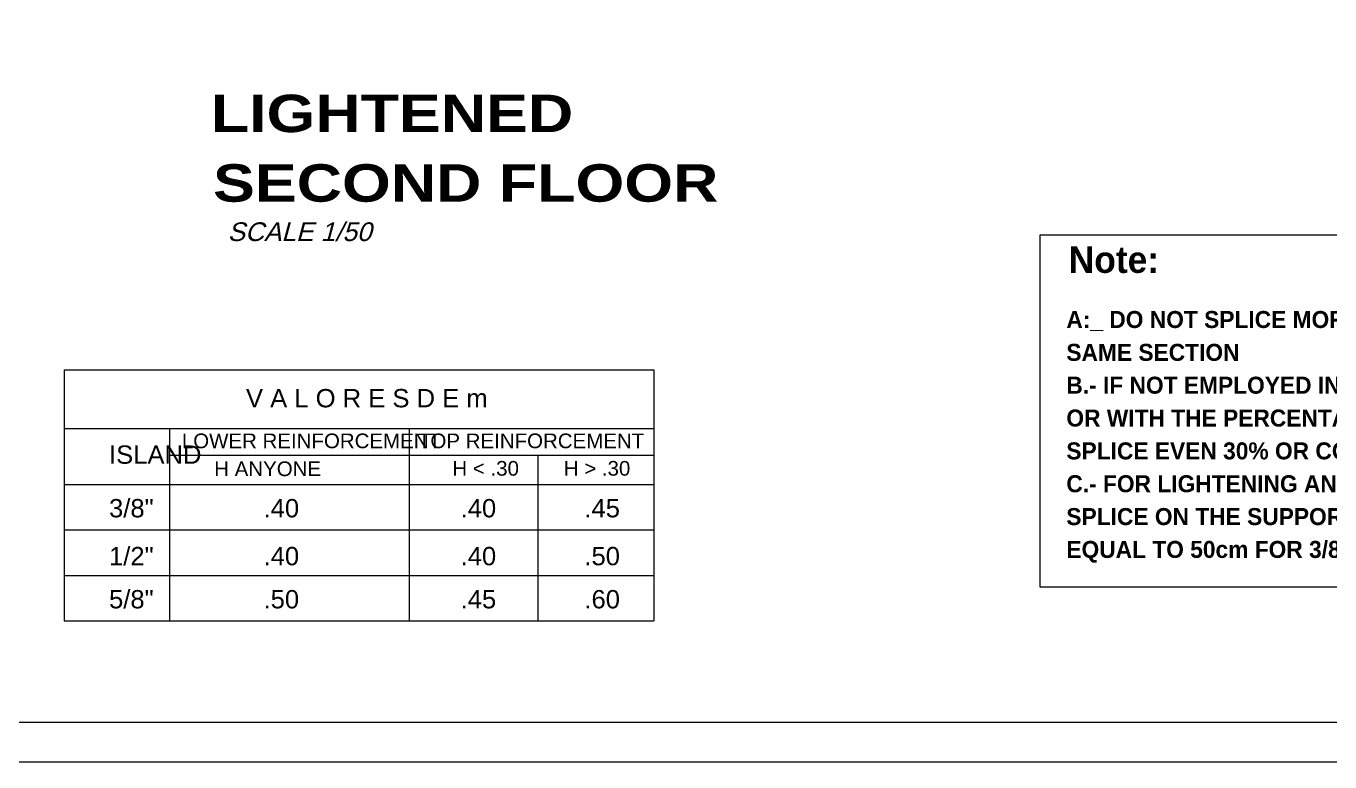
# Model space of a CAD drawing. Header units: millimetres. Extents: x -59 to 123, y 54 to 155.
# Drawn here: x 93.7 to 104.16, y 94.92 to 100.82 of the extents above; entities that cross this region are included whole.
import ezdxf
from ezdxf.enums import TextEntityAlignment as Align

# ---------------------------------------------------------------- set-up
doc = ezdxf.new("R2010")
doc.units = ezdxf.units.MM
doc.layers.get('Defpoints').update_dxf_attribs({"lineweight": 0})
for name, color, linetype, lineweight in [('DET-CORTE', 86, 'Continuous', 50), ('PLUMA 2 NUEVA', 7, 'Continuous', 25), ('TEXTOS', 3, 'Continuous', 0)]:
    doc.layers.add(name, color=color, linetype=linetype, lineweight=lineweight)
doc.layers.add('TEXTO', color=2, linetype='Continuous')
doc.layers.add('TEXTO2', color=3, linetype='Continuous')
doc.styles.add('ARIAL', font='arial.ttf')
doc.styles.add('ARIALNEG', font='arialbd.ttf')
doc.styles.add('LUIS', font='arial.ttf')
doc.styles.get("Standard").update_dxf_attribs({"font": 'arial.ttf'})

msp = doc.modelspace()

# ---------------------------------------------------------------- linework, layer by layer
at = {"layer": 'Defpoints', "lineweight": 5, "ltscale": 0.5}
msp.add_lwpolyline([(78.8336, 94.9209), (123.0836, 94.9209), (123.0836, 124.7036), (78.8336, 124.7036)], close=True, dxfattribs=at)
at = {"layer": 'DET-CORTE', "lineweight": 5, "ltscale": 0.5}
msp.add_lwpolyline([(79.1516, 95.2389), (122.7657, 95.2389), (122.7657, 124.3856), (79.1516, 124.3856)], close=True, dxfattribs=at)
at = {"layer": 'PLUMA 2 NUEVA', "lineweight": 5}
for p, q in [((94.0097, 98.0643), (94.0097, 96.7804)), ((94.0097, 98.0643), (98.7366, 98.0643)), ((98.7366, 98.0643), (98.7366, 96.0508)), ((94.0097, 97.5939), (98.7366, 97.5939)), ((94.8573, 96.7804), (94.8573, 97.5939)), ((96.7744, 97.5939), (96.7744, 96.0508)), ((94.8573, 97.3802), (98.7366, 97.3802)), ((97.806, 97.3802), (97.806, 96.0508)), ((94.0097, 97.2508), (94.0097, 96.0508)), ((94.0097, 97.1452), (98.7366, 97.1452)), ((94.0097, 96.7804), (98.7366, 96.7804)), ((94.8573, 96.0508), (94.8573, 96.7804)), ((94.0097, 96.4156), (98.7366, 96.4156)), ((94.0097, 96.0508), (98.7366, 96.0508))]:
    msp.add_line(p, q, dxfattribs=at)
msp.add_lwpolyline([(101.8338, 99.1457), (109.1974, 99.1457), (109.1974, 96.3214), (101.8338, 96.3214)], close=True, dxfattribs=at)

# ---------------------------------------------------------------- texts
at = {"layer": 'TEXTO', "lineweight": 5, "style": 'LUIS'}
for s, height, p in [('V A L O R E S D E m', 0.146815, (95.4668, 97.9099, -1.6737)), ('LOWER REINFORCEMENT', 0.117452, (94.9526, 97.5531, -1.6737)), ('TOP REINFORCEMENT', 0.117452, (96.8452, 97.5531, -1.6737)), ('ISLAND', 0.14682, (94.3691, 97.4575, -1.6737)), ('H ANYONE', 0.11745, (95.2121, 97.3293, -1.6737)), ('H < .30', 0.11745, (97.1213, 97.3329, -1.6737)), ('H > .30', 0.11745, (98.0142, 97.3329, -1.6737)), ('3/8"', 0.14682, (94.3691, 97.028, -1.6737)), ('.40', 0.14682, (95.6076, 97.028, -1.6737)), ('.40', 0.14682, (97.1874, 97.028, -1.6737)), ('.45', 0.14682, (98.1795, 97.028, -1.6737)), ('1/2"', 0.14682, (94.3691, 96.644, -1.6737)), ('.40', 0.14682, (95.6076, 96.644, -1.6737)), ('.40', 0.14682, (97.1874, 96.644, -1.6737)), ('.50', 0.14682, (98.1795, 96.644, -1.6737)), ('5/8"', 0.14682, (94.3691, 96.2984, -1.6737)), ('.50', 0.14682, (95.6076, 96.2984, -1.6737)), ('.45', 0.14682, (97.1874, 96.2984, -1.6737)), ('.60', 0.14682, (98.1795, 96.2984, -1.6737))]:
    msp.add_text(s, height=height, dxfattribs=at).set_placement(p, align=Align.TOP_LEFT)
at = {"layer": 'TEXTO', "lineweight": 5, "width": 19.374507, "attachment_point": 7, "line_spacing_factor": 1.158165}
for s, insert, char_height in [('{\\fCentury Gothic|b1|i0|c0|p34;Note: }', (102.0618, 98.8376), 0.212131), ('{\\fCentury Gothic|b1|i0|c0|p34;A:_ DO NOT SPLICE MORE THAN 50% OF THE TOTAL AREA OF A \\PSAME SECTION\\PB.- IF NOT EMPLOYED IN THE INDICATED AREAS\\POR WITH THE PERCENTAGES INDICATED INCREASE THE LENGTH\\PSPLICE EVEN 30% OR CONSULT THE DESIGNER\\PC.- FOR LIGHTENING AND FLAT BEAMS, THE LOWER STEEL IS\\PSPLICE ON THE SUPPORTS, BEING THE LENGTH OF THE SPLICE\\PEQUAL TO 50cm FOR 3/8"; FROM 60cm. FOR 1/2" And 70cm. FOR 5/8" }', (102.043, 96.517), 0.13637)]:
    msp.add_mtext(s, dxfattribs=dict(at, insert=insert, char_height=char_height))
at = {"layer": 'TEXTO2', "color": 8, "lineweight": 5, "style": 'ARIALNEG', "width": 1.2}
for s, p in [('LIGHTENED', (95.1847, 99.969)), ('SECOND FLOOR', (95.2026, 99.4114))]:
    msp.add_text(s, height=0.3, dxfattribs=at).set_placement(p)
at = {"layer": 'TEXTOS', "lineweight": 5, "style": 'ARIAL', "oblique": 15}
msp.add_text('SCALE 1/50', height=0.15, dxfattribs=at).set_placement((95.3192, 99.0958))

doc.saveas('drawing.dxf')
